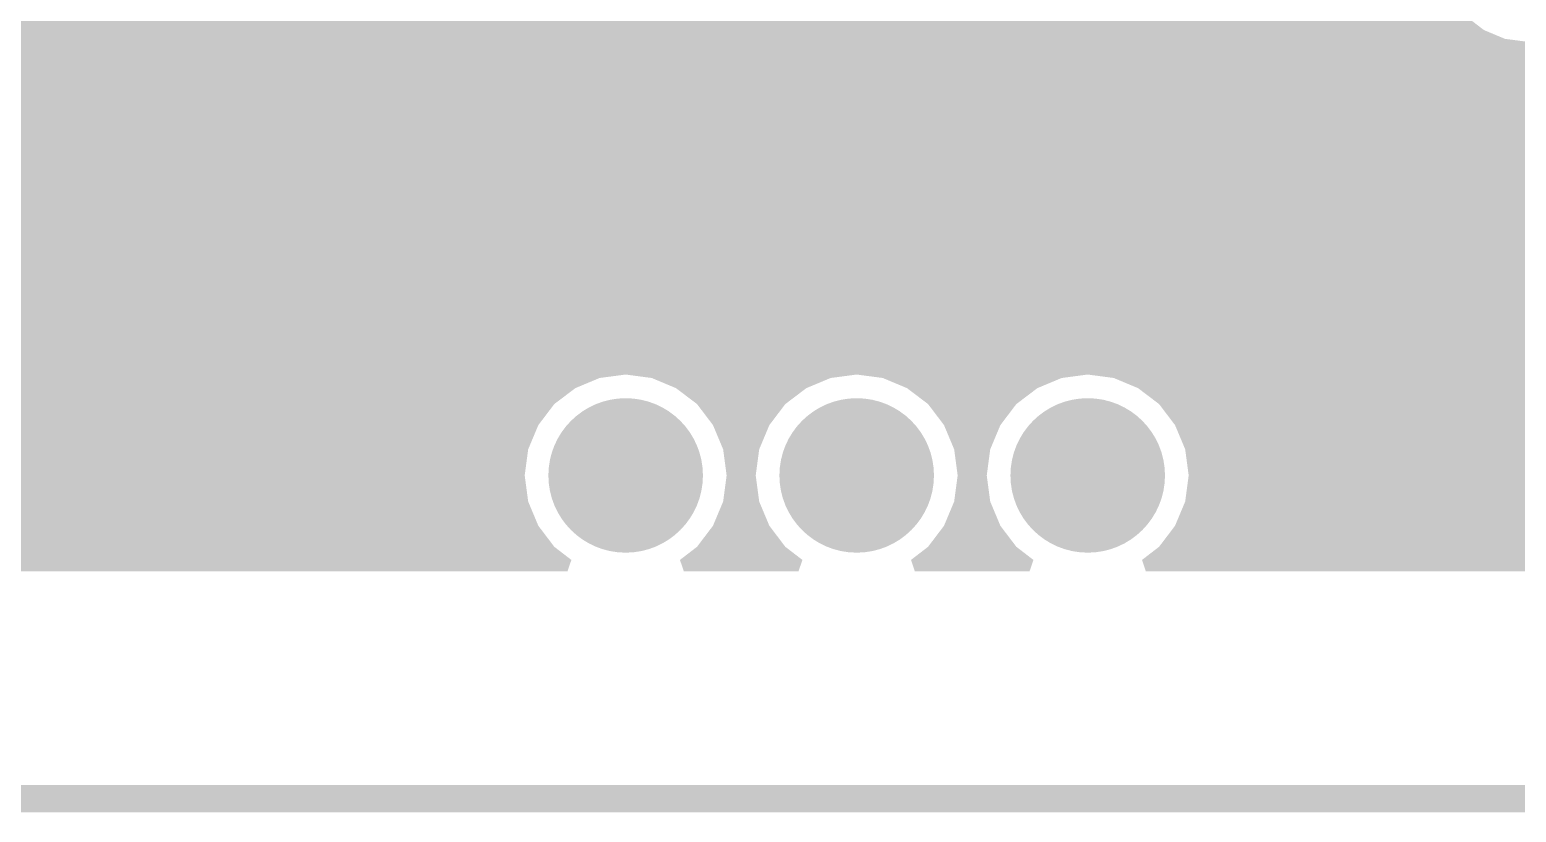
# Model space of a CAD drawing. Header units: millimetres. Extents: x -0.01 to 2.37, y -0.01 to 1.58.
# Drawn here: x 1.084 to 1.727, y -0.006 to 0.333 of the extents above; entities that cross this region are included whole.
import ezdxf

# ---------------------------------------------------------------- set-up
doc = ezdxf.new("R2010")
doc.units = ezdxf.units.MM
doc.layers.get('0').update_dxf_attribs({"linetype": 'CONTINUOUS', "lineweight": 0})
for name, color, linetype, lineweight in [('PCB_KUR_GBL', 10, 'CONTINUOUS', 0), ('PCB_KUR_GBO', 96, 'CONTINUOUS', 0), ('PCB_KUR_GBS', 176, 'CONTINUOUS', 0), ('PCB_KUR_GKO', 130, 'CONTINUOUS', 0), ('PCB_KUR_TXT', 254, 'CONTINUOUS', 0)]:
    doc.layers.add(name, color=color, linetype=linetype, lineweight=lineweight)

# ---------------------------------------------------------------- blocks, each defined once
blk = doc.blocks.new('ROUND_10')
h = blk.add_hatch(color=256)
edge = h.paths.add_edge_path(flags=0)
edge.add_arc((0, 0), 0.0315, 0, 360)
blk = doc.blocks.new('ROUND_23')
h = blk.add_hatch(color=256)
edge = h.paths.add_edge_path(flags=0)
edge.add_arc((0, 0), 0.03345, 0, 360)
blk = doc.blocks.new('ROUND_12')
h = blk.add_hatch(color=256)
edge = h.paths.add_edge_path(flags=0)
edge.add_arc((0, 0), 0.0197, 0, 360)

msp = doc.modelspace()

# ---------------------------------------------------------------- linework, layer by layer
at = {"layer": 'PCB_KUR_GBL'}
for points in [[(0.582, 0.3329), (0.582, 0.3389), (1.7135, 0.3329), (1.7057, 0.3389)], [(0.582, 0.3291), (0.582, 0.3329), (1.7226, 0.3291), (1.7135, 0.3329)], [(0.582, 0.3278), (0.582, 0.3291), (1.7324, 0.3278), (1.7226, 0.3291)], [(0.582, 0.1837), (0.582, 0.3278), (2.2638, 0.1837), (2.2638, 0.3278)], [(0.582, 0.1822), (0.582, 0.1837), (1.3307, 0.1822), (1.342, 0.1837)], [(0.582, 0.1778), (0.582, 0.1822), (1.3202, 0.1778), (1.3307, 0.1822)], [(1.3533, 0.1822), (1.342, 0.1837), (1.4307, 0.1822), (1.442, 0.1837)], [(1.3638, 0.1778), (1.3533, 0.1822), (1.4202, 0.1778), (1.4307, 0.1822)], [(1.4533, 0.1822), (1.442, 0.1837), (1.5307, 0.1822), (1.542, 0.1837)], [(1.4638, 0.1778), (1.4533, 0.1822), (1.5202, 0.1778), (1.5307, 0.1822)], [(1.5533, 0.1822), (1.542, 0.1837), (2.2638, 0.1822), (2.2638, 0.1837)], [(1.5638, 0.1778), (1.5533, 0.1822), (2.2638, 0.1778), (2.2638, 0.1822)], [(0.582, 0.1709), (0.582, 0.1778), (1.3111, 0.1709), (1.3202, 0.1778)], [(1.3729, 0.1709), (1.3638, 0.1778), (1.4111, 0.1709), (1.4202, 0.1778)], [(1.4729, 0.1709), (1.4638, 0.1778), (1.5111, 0.1709), (1.5202, 0.1778)], [(1.5729, 0.1709), (1.5638, 0.1778), (2.2638, 0.1709), (2.2638, 0.1778)], [(0.582, 0.1618), (0.582, 0.1709), (1.3042, 0.1618), (1.3111, 0.1709)], [(1.3798, 0.1618), (1.3729, 0.1709), (1.4042, 0.1618), (1.4111, 0.1709)], [(1.4798, 0.1618), (1.4729, 0.1709), (1.5042, 0.1618), (1.5111, 0.1709)], [(1.57389, 0.1696), (1.5729, 0.1709), (2.2638, 0.1696), (2.2638, 0.1709)], [(1.57487, 0.1683), (1.57389, 0.1696), (2.2499, 0.1683), (2.2638, 0.1696)], [(1.57798, 0.1642), (1.57487, 0.1683), (2.2365, 0.1642), (2.2499, 0.1683)], [(0.582, 0.1513), (0.582, 0.1618), (1.2998, 0.1513), (1.3042, 0.1618)], [(1.3842, 0.1513), (1.3798, 0.1618), (1.3998, 0.1513), (1.4042, 0.1618)], [(1.4842, 0.1513), (1.4798, 0.1618), (1.4998, 0.1513), (1.5042, 0.1618)], [(1.5798, 0.1618), (1.57798, 0.1642), (2.23203, 0.1618), (2.2365, 0.1642)], [(1.58156, 0.1576), (1.5798, 0.1618), (2.2242, 0.1576), (2.23203, 0.1618)], [(1.5842, 0.1513), (1.58156, 0.1576), (2.21647, 0.1513), (2.2242, 0.1576)], [(0.582, 0.14), (0.582, 0.1513), (1.2983, 0.14), (1.2998, 0.1513)], [(1.3857, 0.14), (1.3842, 0.1513), (1.3983, 0.14), (1.3998, 0.1513)], [(1.4857, 0.14), (1.4842, 0.1513), (1.4983, 0.14), (1.4998, 0.1513)], [(1.58453, 0.1488), (1.5842, 0.1513), (2.2134, 0.1488), (2.21647, 0.1513)], [(1.5857, 0.14), (1.58453, 0.1488), (2.20623, 0.14), (2.2134, 0.1488)], [(0.582, 0.1287), (0.582, 0.14), (1.2998, 0.1287), (1.2983, 0.14)], [(1.3842, 0.1287), (1.3857, 0.14), (1.3998, 0.1287), (1.3983, 0.14)], [(1.4842, 0.1287), (1.4857, 0.14), (1.4998, 0.1287), (1.4983, 0.14)], [(1.5842, 0.1287), (1.58543, 0.138), (2.19961, 0.1287), (2.2046, 0.138)], [(1.58543, 0.138), (1.5857, 0.14), (2.2046, 0.138), (2.20623, 0.14)], [(0.582, 0.1182), (0.582, 0.1287), (1.3042, 0.1182), (1.2998, 0.1287)], [(1.3798, 0.1182), (1.3842, 0.1287), (1.4042, 0.1182), (1.3998, 0.1287)], [(1.4798, 0.1182), (1.4842, 0.1287), (1.5042, 0.1182), (1.4998, 0.1287)], [(1.58294, 0.1257), (1.5842, 0.1287), (2.198, 0.1257), (2.19961, 0.1287)], [(1.5798, 0.1182), (1.58294, 0.1257), (2.19571, 0.1182), (2.198, 0.1257)], [(0.582, 0.1091), (0.582, 0.1182), (1.3111, 0.1091), (1.3042, 0.1182)], [(1.3729, 0.1091), (1.3798, 0.1182), (1.4111, 0.1091), (1.4042, 0.1182)], [(1.4729, 0.1091), (1.4798, 0.1182), (1.5111, 0.1091), (1.5042, 0.1182)], [(1.57533, 0.1123), (1.5798, 0.1182), (2.1939, 0.1123), (2.19571, 0.1182)], [(1.5729, 0.1091), (1.57533, 0.1123), (2.1936, 0.1091), (2.1939, 0.1123)], [(0.582, 0.1034), (0.582, 0.1091), (1.3185, 0.1034), (1.3111, 0.1091)], [(0.582, 0.0984), (0.582, 0.1034), (1.3168, 0.0984), (1.3185, 0.1034)], [(1.3655, 0.1034), (1.3729, 0.1091), (1.4185, 0.1034), (1.4111, 0.1091)], [(1.3672, 0.0984), (1.3655, 0.1034), (1.4168, 0.0984), (1.4185, 0.1034)], [(1.4655, 0.1034), (1.4729, 0.1091), (1.5185, 0.1034), (1.5111, 0.1091)], [(1.4672, 0.0984), (1.4655, 0.1034), (1.5168, 0.0984), (1.5185, 0.1034)], [(1.5655, 0.1034), (1.5729, 0.1091), (2.19307, 0.1034), (2.1936, 0.1091)], [(1.5672, 0.0984), (1.5655, 0.1034), (2.1926, 0.0984), (2.19307, 0.1034)]]:
    msp.add_solid(points, dxfattribs=at)
at = {"layer": 'PCB_KUR_GBO', "lineweight": 211, "const_width": 0.0118}
for points in [[(1.3724, 0.28), (1.333, 0.28), (1.3133, 0.2997), (1.333, 0.3194), (1.3724, 0.3194)], [(1.4724, 0.28), (1.4133, 0.28), (1.433, 0.2997), (1.4133, 0.3194), (1.4724, 0.3194)], [(1.5724, 0.28), (1.5133, 0.28), (1.533, 0.2997), (1.5133, 0.3194), (1.5724, 0.3194)], [(1.6133, 0.28), (1.6724, 0.28), (1.6133, 0.3194), (1.6724, 0.3194)], [(1.3625, 0.221), (1.3724, 0.2308), (1.3724, 0.2505), (1.3625, 0.2604), (1.3527, 0.2604), (1.3428, 0.2505), (1.3428, 0.2407), (1.3428, 0.2505), (1.333, 0.2604), (1.3232, 0.2604), (1.3133, 0.2505), (1.3133, 0.2308), (1.3232, 0.221)], [(1.4625, 0.2604), (1.4724, 0.2505), (1.4724, 0.2308), (1.4625, 0.221), (1.4527, 0.221), (1.4428, 0.2308), (1.4428, 0.2505), (1.433, 0.2604), (1.4232, 0.2604), (1.4133, 0.2505), (1.4133, 0.2308), (1.4232, 0.221)], [(1.5625, 0.2604), (1.5724, 0.2505), (1.5724, 0.2308), (1.5625, 0.221), (1.5527, 0.221), (1.5428, 0.2308), (1.5428, 0.2505), (1.533, 0.2604), (1.5232, 0.2604), (1.5133, 0.2505), (1.5133, 0.2308), (1.5232, 0.221)], [(1.6625, 0.2604), (1.6724, 0.2505), (1.6724, 0.2308), (1.6625, 0.221), (1.6232, 0.221), (1.6133, 0.2308), (1.6133, 0.2505), (1.6232, 0.2604), (1.6428, 0.2604), (1.6428, 0.2407)]]:
    msp.add_lwpolyline(points, dxfattribs=at)
at = {"layer": 'PCB_KUR_GKO', "lineweight": 211, "const_width": 0.0118}
msp.add_lwpolyline([(0, 0), (2.3622, 0)], dxfattribs=at)

# ---------------------------------------------------------------- block references
at = {"layer": 'PCB_KUR_GBL'}
for p in [(1.342, 0.14), (1.442, 0.14), (1.542, 0.14), (1.642, 0.14)]:
    msp.add_blockref('ROUND_10', p, dxfattribs=at)
at = {"layer": 'PCB_KUR_GBS'}
for p in [(1.342, 0.14), (1.442, 0.14), (1.542, 0.14), (1.642, 0.14)]:
    msp.add_blockref('ROUND_23', p, dxfattribs=at)
at = {"layer": 'PCB_KUR_TXT'}
for p in [(1.342, 0.14), (1.442, 0.14), (1.542, 0.14), (1.642, 0.14)]:
    msp.add_blockref('ROUND_12', p, dxfattribs=at)

doc.saveas('drawing.dxf')
